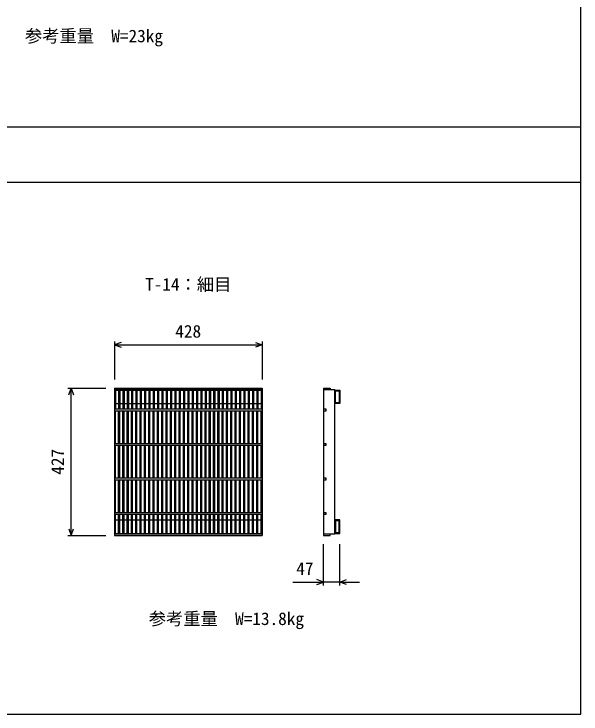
# Model space of a CAD drawing. Units: millimetres, scale not verified. Extents: x -12600 to 12600, y -8910 to 8910.
# Drawn here: x 227 to 1868, y -2073 to -46 of the extents above; entities that cross this region are included whole.
import ezdxf
from ezdxf.enums import TextEntityAlignment as Align

# ---------------------------------------------------------------- set-up
doc = ezdxf.new("R2010")
doc.units = ezdxf.units.MM
doc.header["$LTSCALE"] = 30
for name, color, linetype, lineweight in [('0-0_DIM', 7, 'Continuous', 25), ('0-2_HATCH', 6, 'Continuous', 25), ('0-6_TXT', 7, 'Continuous', 25)]:
    doc.layers.add(name, color=color, linetype=linetype, lineweight=lineweight)
doc.styles.add('ＭＳ ゴシック', font='')
doc.styles.get('ＭＳ ゴシック').set_extended_font_data('MS Gothic')

msp = doc.modelspace()

# ---------------------------------------------------------------- linework, layer by layer
at = {"layer": '0-0_DIM'}
for p, q in [((-4631.52, -373.43), (1868.48, -373.43)), ((-4631.52, -533.43), (1868.48, -533.43)), ((517.42, -994.47), (517.42, -1104.47)), ((517.42, -1004.47), (945.42, -1004.47)), ((945.42, -994.47), (945.42, -1104.47)), ((382.42, -1129.47), (492.42, -1129.47)), ((392.42, -1556.47), (392.42, -1129.47)), ((382.42, -1556.47), (492.42, -1556.47)), ((1123.44, -1701.47), (1123.44, -1581.47)), ((1170.44, -1701.47), (1170.44, -1581.47)), ((1034.28, -1691.47), (1123.44, -1691.47)), ((1170.44, -1691.47), (1123.44, -1691.47)), ((1170.44, -1691.47), (1227.5, -1691.47))]:
    msp.add_line(p, q, dxfattribs=at)
msp.add_lwpolyline([(-4631.52, -2073.43), (1868.48, -2073.43), (1868.48, 1926.57), (-4631.52, 1926.57)], close=True, dxfattribs=at)
for points in [[(536.87, -997.39), (517.42, -1004.47), (536.87, -1011.55)], [(925.96, -997.39), (945.42, -1004.47), (925.96, -1011.55)], [(385.33, -1148.93), (392.42, -1129.47), (399.5, -1148.93)], [(385.33, -1537.01), (392.42, -1556.47), (399.5, -1537.01)], [(1103.98, -1698.55), (1123.44, -1691.47), (1103.98, -1684.39)], [(1189.89, -1698.55), (1170.44, -1691.47), (1189.89, -1684.39)]]:
    msp.add_lwpolyline(points, dxfattribs=at)
at = {"layer": '0-2_HATCH'}
for p, q in [((517.42, -1129.47), (517.42, -1556.47)), ((517.42, -1129.47), (945.42, -1129.47)), ((517.42, -1133.97), (945.42, -1133.97)), ((520.42, -1133.97), (520.42, -1189.97)), ((529.92, -1133.97), (529.92, -1189.97)), ((532.92, -1133.97), (532.92, -1189.97)), ((542.42, -1133.97), (542.42, -1189.97)), ((545.42, -1133.97), (545.42, -1189.97)), ((554.92, -1133.97), (554.92, -1189.97)), ((557.92, -1133.97), (557.92, -1189.97)), ((567.42, -1133.97), (567.42, -1189.97)), ((570.42, -1133.97), (570.42, -1189.97)), ((579.92, -1133.97), (579.92, -1189.97)), ((582.92, -1133.97), (582.92, -1189.97)), ((592.42, -1133.97), (592.42, -1189.97)), ((595.42, -1133.97), (595.42, -1189.97)), ((604.92, -1133.97), (604.92, -1189.97)), ((607.92, -1133.97), (607.92, -1189.97)), ((617.42, -1133.97), (617.42, -1189.97)), ((620.42, -1133.97), (620.42, -1189.97)), ((629.92, -1133.97), (629.92, -1189.97)), ((632.92, -1133.97), (632.92, -1189.97)), ((642.42, -1133.97), (642.42, -1189.97)), ((645.42, -1133.97), (645.42, -1189.97)), ((654.92, -1133.97), (654.92, -1189.97)), ((657.92, -1133.97), (657.92, -1189.97)), ((667.42, -1133.97), (667.42, -1189.97)), ((670.42, -1133.97), (670.42, -1189.97)), ((679.92, -1133.97), (679.92, -1189.97)), ((682.92, -1133.97), (682.92, -1189.97)), ((692.42, -1133.97), (692.42, -1189.97)), ((695.42, -1133.97), (695.42, -1189.97)), ((704.92, -1133.97), (704.92, -1189.97)), ((707.92, -1133.97), (707.92, -1189.97)), ((717.42, -1133.97), (717.42, -1189.97)), ((720.42, -1133.97), (720.42, -1189.97)), ((729.92, -1133.97), (729.92, -1189.97)), ((732.92, -1133.97), (732.92, -1189.97)), ((742.42, -1133.97), (742.42, -1189.97)), ((745.42, -1133.97), (745.42, -1189.97)), ((754.92, -1133.97), (754.92, -1189.97)), ((757.92, -1133.97), (757.92, -1189.97)), ((767.42, -1133.97), (767.42, -1189.97)), ((770.42, -1133.97), (770.42, -1189.97)), ((779.92, -1133.97), (779.92, -1189.97)), ((782.92, -1133.97), (782.92, -1189.97)), ((792.42, -1133.97), (792.42, -1189.97)), ((795.42, -1133.97), (795.42, -1189.97)), ((804.92, -1133.97), (804.92, -1189.97)), ((807.92, -1133.97), (807.92, -1189.97)), ((817.42, -1133.97), (817.42, -1189.97)), ((820.42, -1133.97), (820.42, -1189.97)), ((829.92, -1133.97), (829.92, -1189.97)), ((832.92, -1133.97), (832.92, -1189.97)), ((842.42, -1133.97), (842.42, -1189.97)), ((845.42, -1133.97), (845.42, -1189.97)), ((854.92, -1133.97), (854.92, -1189.97)), ((857.92, -1133.97), (857.92, -1189.97)), ((867.42, -1133.97), (867.42, -1189.97)), ((870.42, -1133.97), (870.42, -1189.97)), ((879.92, -1133.97), (879.92, -1189.97)), ((882.92, -1133.97), (882.92, -1189.97)), ((892.42, -1133.97), (892.42, -1189.97)), ((895.42, -1133.97), (895.42, -1189.97)), ((904.92, -1133.97), (904.92, -1189.97)), ((907.92, -1133.97), (907.92, -1189.97)), ((917.42, -1133.97), (917.42, -1189.97)), ((920.42, -1133.97), (920.42, -1189.97)), ((929.92, -1133.97), (929.92, -1189.97)), ((932.92, -1133.97), (932.92, -1189.97)), ((942.42, -1133.97), (942.42, -1189.97)), ((945.42, -1129.47), (945.42, -1556.47)), ((1123.44, -1129.47), (1123.44, -1556.47)), ((1123.44, -1133.97), (1155.44, -1133.97)), ((1155.44, -1551.97), (1155.44, -1133.97)), ((520.42, -1135.47), (529.92, -1135.47)), ((532.92, -1135.47), (542.42, -1135.47)), ((545.42, -1135.47), (554.92, -1135.47)), ((557.92, -1135.47), (567.42, -1135.47)), ((570.42, -1135.47), (579.92, -1135.47)), ((582.92, -1135.47), (592.42, -1135.47)), ((595.42, -1135.47), (604.92, -1135.47)), ((607.92, -1135.47), (617.42, -1135.47)), ((620.42, -1135.47), (629.92, -1135.47)), ((632.92, -1135.47), (642.42, -1135.47)), ((645.42, -1135.47), (654.92, -1135.47)), ((657.92, -1135.47), (667.42, -1135.47)), ((670.42, -1135.47), (679.92, -1135.47)), ((682.92, -1135.47), (692.42, -1135.47)), ((695.42, -1135.47), (704.92, -1135.47)), ((707.92, -1135.47), (717.42, -1135.47)), ((720.42, -1135.47), (729.92, -1135.47)), ((732.92, -1135.47), (742.42, -1135.47)), ((745.42, -1135.47), (754.92, -1135.47)), ((757.92, -1135.47), (767.42, -1135.47)), ((770.42, -1135.47), (779.92, -1135.47)), ((782.92, -1135.47), (792.42, -1135.47)), ((795.42, -1135.47), (804.92, -1135.47)), ((807.92, -1135.47), (817.42, -1135.47)), ((820.42, -1135.47), (829.92, -1135.47)), ((832.92, -1135.47), (842.42, -1135.47)), ((845.42, -1135.47), (854.92, -1135.47)), ((857.92, -1135.47), (867.42, -1135.47)), ((870.42, -1135.47), (879.92, -1135.47)), ((882.92, -1135.47), (892.42, -1135.47)), ((895.42, -1135.47), (904.92, -1135.47)), ((907.92, -1135.47), (917.42, -1135.47)), ((920.42, -1135.47), (929.92, -1135.47)), ((932.92, -1135.47), (942.42, -1135.47)), ((520.42, -1174.47), (529.92, -1174.47)), ((532.92, -1174.47), (542.42, -1174.47)), ((545.42, -1174.47), (554.92, -1174.47)), ((557.92, -1174.47), (567.42, -1174.47)), ((570.42, -1174.47), (579.92, -1174.47)), ((582.92, -1174.47), (592.42, -1174.47)), ((595.42, -1174.47), (604.92, -1174.47)), ((607.92, -1174.47), (617.42, -1174.47)), ((620.42, -1174.47), (629.92, -1174.47)), ((632.92, -1174.47), (642.42, -1174.47)), ((645.42, -1174.47), (654.92, -1174.47)), ((657.92, -1174.47), (667.42, -1174.47)), ((670.42, -1174.47), (679.92, -1174.47)), ((682.92, -1174.47), (692.42, -1174.47)), ((695.42, -1174.47), (704.92, -1174.47)), ((707.92, -1174.47), (717.42, -1174.47)), ((720.42, -1174.47), (729.92, -1174.47)), ((732.92, -1174.47), (742.42, -1174.47)), ((745.42, -1174.47), (754.92, -1174.47)), ((757.92, -1174.47), (767.42, -1174.47)), ((770.42, -1174.47), (779.92, -1174.47)), ((782.92, -1174.47), (792.42, -1174.47)), ((795.42, -1174.47), (804.92, -1174.47)), ((807.92, -1174.47), (817.42, -1174.47)), ((820.42, -1174.47), (829.92, -1174.47)), ((832.92, -1174.47), (842.42, -1174.47)), ((845.42, -1174.47), (854.92, -1174.47)), ((857.92, -1174.47), (867.42, -1174.47)), ((870.42, -1174.47), (879.92, -1174.47)), ((882.92, -1174.47), (892.42, -1174.47)), ((895.42, -1174.47), (904.92, -1174.47)), ((907.92, -1174.47), (917.42, -1174.47)), ((920.42, -1174.47), (929.92, -1174.47)), ((932.92, -1174.47), (942.42, -1174.47)), ((517.42, -1189.97), (945.42, -1189.97)), ((945.42, -1195.97), (517.42, -1195.97)), ((520.42, -1289.97), (520.42, -1195.97)), ((529.92, -1289.97), (529.92, -1195.97)), ((532.92, -1289.97), (532.92, -1195.97)), ((542.42, -1289.97), (542.42, -1195.97)), ((545.42, -1289.97), (545.42, -1195.97)), ((554.92, -1289.97), (554.92, -1195.97)), ((557.92, -1289.97), (557.92, -1195.97)), ((567.42, -1289.97), (567.42, -1195.97)), ((570.42, -1289.97), (570.42, -1195.97)), ((579.92, -1289.97), (579.92, -1195.97)), ((582.92, -1289.97), (582.92, -1195.97)), ((592.42, -1289.97), (592.42, -1195.97)), ((595.42, -1289.97), (595.42, -1195.97)), ((604.92, -1289.97), (604.92, -1195.97)), ((607.92, -1289.97), (607.92, -1195.97)), ((617.42, -1289.97), (617.42, -1195.97)), ((620.42, -1289.97), (620.42, -1195.97)), ((629.92, -1289.97), (629.92, -1195.97)), ((632.92, -1289.97), (632.92, -1195.97)), ((642.42, -1289.97), (642.42, -1195.97)), ((645.42, -1289.97), (645.42, -1195.97)), ((654.92, -1289.97), (654.92, -1195.97)), ((657.92, -1289.97), (657.92, -1195.97)), ((667.42, -1289.97), (667.42, -1195.97)), ((670.42, -1289.97), (670.42, -1195.97)), ((679.92, -1289.97), (679.92, -1195.97)), ((682.92, -1289.97), (682.92, -1195.97)), ((692.42, -1289.97), (692.42, -1195.97)), ((695.42, -1289.97), (695.42, -1195.97)), ((704.92, -1289.97), (704.92, -1195.97)), ((707.92, -1289.97), (707.92, -1195.97)), ((717.42, -1289.97), (717.42, -1195.97)), ((720.42, -1289.97), (720.42, -1195.97)), ((729.92, -1289.97), (729.92, -1195.97)), ((732.92, -1289.97), (732.92, -1195.97)), ((742.42, -1289.97), (742.42, -1195.97)), ((745.42, -1289.97), (745.42, -1195.97)), ((754.92, -1289.97), (754.92, -1195.97)), ((757.92, -1289.97), (757.92, -1195.97)), ((767.42, -1289.97), (767.42, -1195.97)), ((770.42, -1289.97), (770.42, -1195.97)), ((779.92, -1289.97), (779.92, -1195.97)), ((782.92, -1289.97), (782.92, -1195.97)), ((792.42, -1289.97), (792.42, -1195.97)), ((795.42, -1289.97), (795.42, -1195.97)), ((804.92, -1289.97), (804.92, -1195.97)), ((807.92, -1289.97), (807.92, -1195.97)), ((817.42, -1289.97), (817.42, -1195.97)), ((820.42, -1289.97), (820.42, -1195.97)), ((829.92, -1289.97), (829.92, -1195.97)), ((832.92, -1289.97), (832.92, -1195.97)), ((842.42, -1289.97), (842.42, -1195.97)), ((845.42, -1289.97), (845.42, -1195.97)), ((854.92, -1289.97), (854.92, -1195.97)), ((857.92, -1289.97), (857.92, -1195.97)), ((867.42, -1289.97), (867.42, -1195.97)), ((870.42, -1289.97), (870.42, -1195.97)), ((879.92, -1289.97), (879.92, -1195.97)), ((882.92, -1289.97), (882.92, -1195.97)), ((892.42, -1289.97), (892.42, -1195.97)), ((895.42, -1289.97), (895.42, -1195.97)), ((904.92, -1289.97), (904.92, -1195.97)), ((907.92, -1289.97), (907.92, -1195.97)), ((917.42, -1289.97), (917.42, -1195.97)), ((920.42, -1289.97), (920.42, -1195.97)), ((929.92, -1289.97), (929.92, -1195.97)), ((932.92, -1289.97), (932.92, -1195.97)), ((942.42, -1289.97), (942.42, -1195.97)), ((517.42, -1289.97), (945.42, -1289.97)), ((945.42, -1295.97), (517.42, -1295.97)), ((520.42, -1389.97), (520.42, -1295.97)), ((529.92, -1389.97), (529.92, -1295.97)), ((532.92, -1389.97), (532.92, -1295.97)), ((542.42, -1389.97), (542.42, -1295.97)), ((545.42, -1389.97), (545.42, -1295.97)), ((554.92, -1389.97), (554.92, -1295.97)), ((557.92, -1389.97), (557.92, -1295.97)), ((567.42, -1389.97), (567.42, -1295.97)), ((570.42, -1389.97), (570.42, -1295.97)), ((579.92, -1389.97), (579.92, -1295.97)), ((582.92, -1389.97), (582.92, -1295.97)), ((592.42, -1389.97), (592.42, -1295.97)), ((595.42, -1389.97), (595.42, -1295.97)), ((604.92, -1389.97), (604.92, -1295.97)), ((607.92, -1389.97), (607.92, -1295.97)), ((617.42, -1389.97), (617.42, -1295.97)), ((620.42, -1389.97), (620.42, -1295.97)), ((629.92, -1389.97), (629.92, -1295.97)), ((632.92, -1389.97), (632.92, -1295.97)), ((642.42, -1389.97), (642.42, -1295.97)), ((645.42, -1389.97), (645.42, -1295.97)), ((654.92, -1389.97), (654.92, -1295.97)), ((657.92, -1389.97), (657.92, -1295.97)), ((667.42, -1389.97), (667.42, -1295.97)), ((670.42, -1389.97), (670.42, -1295.97)), ((679.92, -1389.97), (679.92, -1295.97)), ((682.92, -1389.97), (682.92, -1295.97)), ((692.42, -1389.97), (692.42, -1295.97)), ((695.42, -1389.97), (695.42, -1295.97)), ((704.92, -1389.97), (704.92, -1295.97)), ((707.92, -1389.97), (707.92, -1295.97)), ((717.42, -1389.97), (717.42, -1295.97)), ((720.42, -1389.97), (720.42, -1295.97)), ((729.92, -1389.97), (729.92, -1295.97)), ((732.92, -1389.97), (732.92, -1295.97)), ((742.42, -1389.97), (742.42, -1295.97)), ((745.42, -1389.97), (745.42, -1295.97)), ((754.92, -1389.97), (754.92, -1295.97)), ((757.92, -1389.97), (757.92, -1295.97)), ((767.42, -1389.97), (767.42, -1295.97)), ((770.42, -1389.97), (770.42, -1295.97)), ((779.92, -1389.97), (779.92, -1295.97)), ((782.92, -1389.97), (782.92, -1295.97)), ((792.42, -1389.97), (792.42, -1295.97)), ((795.42, -1389.97), (795.42, -1295.97)), ((804.92, -1389.97), (804.92, -1295.97)), ((807.92, -1389.97), (807.92, -1295.97)), ((817.42, -1389.97), (817.42, -1295.97)), ((820.42, -1389.97), (820.42, -1295.97)), ((829.92, -1389.97), (829.92, -1295.97)), ((832.92, -1389.97), (832.92, -1295.97)), ((842.42, -1389.97), (842.42, -1295.97)), ((845.42, -1389.97), (845.42, -1295.97)), ((854.92, -1389.97), (854.92, -1295.97)), ((857.92, -1389.97), (857.92, -1295.97)), ((867.42, -1389.97), (867.42, -1295.97)), ((870.42, -1389.97), (870.42, -1295.97)), ((879.92, -1389.97), (879.92, -1295.97)), ((882.92, -1389.97), (882.92, -1295.97)), ((892.42, -1389.97), (892.42, -1295.97)), ((895.42, -1389.97), (895.42, -1295.97)), ((904.92, -1389.97), (904.92, -1295.97)), ((907.92, -1389.97), (907.92, -1295.97)), ((917.42, -1389.97), (917.42, -1295.97)), ((920.42, -1389.97), (920.42, -1295.97)), ((929.92, -1389.97), (929.92, -1295.97)), ((932.92, -1389.97), (932.92, -1295.97)), ((942.42, -1389.97), (942.42, -1295.97)), ((517.42, -1389.97), (945.42, -1389.97)), ((945.42, -1395.97), (517.42, -1395.97)), ((520.42, -1489.97), (520.42, -1395.97)), ((529.92, -1489.97), (529.92, -1395.97)), ((532.92, -1489.97), (532.92, -1395.97)), ((542.42, -1489.97), (542.42, -1395.97)), ((545.42, -1489.97), (545.42, -1395.97)), ((554.92, -1489.97), (554.92, -1395.97)), ((557.92, -1489.97), (557.92, -1395.97)), ((567.42, -1489.97), (567.42, -1395.97)), ((570.42, -1489.97), (570.42, -1395.97)), ((579.92, -1489.97), (579.92, -1395.97)), ((582.92, -1489.97), (582.92, -1395.97)), ((592.42, -1489.97), (592.42, -1395.97)), ((595.42, -1489.97), (595.42, -1395.97)), ((604.92, -1489.97), (604.92, -1395.97)), ((607.92, -1489.97), (607.92, -1395.97)), ((617.42, -1489.97), (617.42, -1395.97)), ((620.42, -1489.97), (620.42, -1395.97)), ((629.92, -1489.97), (629.92, -1395.97)), ((632.92, -1489.97), (632.92, -1395.97)), ((642.42, -1489.97), (642.42, -1395.97)), ((645.42, -1489.97), (645.42, -1395.97)), ((654.92, -1489.97), (654.92, -1395.97)), ((657.92, -1489.97), (657.92, -1395.97)), ((667.42, -1489.97), (667.42, -1395.97)), ((670.42, -1489.97), (670.42, -1395.97)), ((679.92, -1489.97), (679.92, -1395.97)), ((682.92, -1489.97), (682.92, -1395.97)), ((692.42, -1489.97), (692.42, -1395.97)), ((695.42, -1489.97), (695.42, -1395.97)), ((704.92, -1489.97), (704.92, -1395.97)), ((707.92, -1489.97), (707.92, -1395.97)), ((717.42, -1489.97), (717.42, -1395.97)), ((720.42, -1489.97), (720.42, -1395.97)), ((729.92, -1489.97), (729.92, -1395.97)), ((732.92, -1489.97), (732.92, -1395.97)), ((742.42, -1489.97), (742.42, -1395.97)), ((745.42, -1489.97), (745.42, -1395.97)), ((754.92, -1489.97), (754.92, -1395.97)), ((757.92, -1489.97), (757.92, -1395.97)), ((767.42, -1489.97), (767.42, -1395.97)), ((770.42, -1489.97), (770.42, -1395.97)), ((779.92, -1489.97), (779.92, -1395.97)), ((782.92, -1489.97), (782.92, -1395.97)), ((792.42, -1489.97), (792.42, -1395.97)), ((795.42, -1489.97), (795.42, -1395.97)), ((804.92, -1489.97), (804.92, -1395.97)), ((807.92, -1489.97), (807.92, -1395.97)), ((817.42, -1489.97), (817.42, -1395.97)), ((820.42, -1489.97), (820.42, -1395.97)), ((829.92, -1489.97), (829.92, -1395.97)), ((832.92, -1489.97), (832.92, -1395.97)), ((842.42, -1489.97), (842.42, -1395.97)), ((845.42, -1489.97), (845.42, -1395.97)), ((854.92, -1489.97), (854.92, -1395.97)), ((857.92, -1489.97), (857.92, -1395.97)), ((867.42, -1489.97), (867.42, -1395.97)), ((870.42, -1489.97), (870.42, -1395.97)), ((879.92, -1489.97), (879.92, -1395.97)), ((882.92, -1489.97), (882.92, -1395.97)), ((892.42, -1489.97), (892.42, -1395.97)), ((895.42, -1489.97), (895.42, -1395.97)), ((904.92, -1489.97), (904.92, -1395.97)), ((907.92, -1489.97), (907.92, -1395.97)), ((917.42, -1489.97), (917.42, -1395.97)), ((920.42, -1489.97), (920.42, -1395.97)), ((929.92, -1489.97), (929.92, -1395.97)), ((932.92, -1489.97), (932.92, -1395.97)), ((942.42, -1489.97), (942.42, -1395.97)), ((517.42, -1489.97), (945.42, -1489.97)), ((945.42, -1495.97), (517.42, -1495.97)), ((520.42, -1551.97), (520.42, -1495.97)), ((529.92, -1551.97), (529.92, -1495.97)), ((532.92, -1551.97), (532.92, -1495.97)), ((542.42, -1551.97), (542.42, -1495.97)), ((545.42, -1551.97), (545.42, -1495.97)), ((554.92, -1551.97), (554.92, -1495.97)), ((557.92, -1551.97), (557.92, -1495.97)), ((567.42, -1551.97), (567.42, -1495.97)), ((570.42, -1551.97), (570.42, -1495.97)), ((579.92, -1551.97), (579.92, -1495.97)), ((582.92, -1551.97), (582.92, -1495.97)), ((592.42, -1551.97), (592.42, -1495.97)), ((595.42, -1551.97), (595.42, -1495.97)), ((604.92, -1551.97), (604.92, -1495.97)), ((607.92, -1551.97), (607.92, -1495.97)), ((617.42, -1551.97), (617.42, -1495.97)), ((620.42, -1551.97), (620.42, -1495.97)), ((629.92, -1551.97), (629.92, -1495.97)), ((632.92, -1551.97), (632.92, -1495.97)), ((642.42, -1551.97), (642.42, -1495.97)), ((645.42, -1551.97), (645.42, -1495.97)), ((654.92, -1551.97), (654.92, -1495.97)), ((657.92, -1551.97), (657.92, -1495.97)), ((667.42, -1551.97), (667.42, -1495.97)), ((670.42, -1551.97), (670.42, -1495.97)), ((679.92, -1551.97), (679.92, -1495.97)), ((682.92, -1551.97), (682.92, -1495.97)), ((692.42, -1551.97), (692.42, -1495.97)), ((695.42, -1551.97), (695.42, -1495.97)), ((704.92, -1551.97), (704.92, -1495.97)), ((707.92, -1551.97), (707.92, -1495.97)), ((717.42, -1551.97), (717.42, -1495.97)), ((720.42, -1551.97), (720.42, -1495.97)), ((729.92, -1551.97), (729.92, -1495.97)), ((732.92, -1551.97), (732.92, -1495.97)), ((742.42, -1551.97), (742.42, -1495.97)), ((745.42, -1551.97), (745.42, -1495.97)), ((754.92, -1551.97), (754.92, -1495.97)), ((757.92, -1551.97), (757.92, -1495.97)), ((767.42, -1551.97), (767.42, -1495.97)), ((770.42, -1551.97), (770.42, -1495.97)), ((779.92, -1551.97), (779.92, -1495.97)), ((782.92, -1551.97), (782.92, -1495.97)), ((792.42, -1551.97), (792.42, -1495.97)), ((795.42, -1551.97), (795.42, -1495.97)), ((804.92, -1551.97), (804.92, -1495.97)), ((807.92, -1551.97), (807.92, -1495.97)), ((817.42, -1551.97), (817.42, -1495.97)), ((820.42, -1551.97), (820.42, -1495.97)), ((829.92, -1551.97), (829.92, -1495.97)), ((832.92, -1551.97), (832.92, -1495.97)), ((842.42, -1551.97), (842.42, -1495.97)), ((845.42, -1551.97), (845.42, -1495.97)), ((854.92, -1551.97), (854.92, -1495.97)), ((857.92, -1551.97), (857.92, -1495.97)), ((867.42, -1551.97), (867.42, -1495.97)), ((870.42, -1551.97), (870.42, -1495.97)), ((879.92, -1551.97), (879.92, -1495.97)), ((882.92, -1551.97), (882.92, -1495.97)), ((892.42, -1551.97), (892.42, -1495.97)), ((895.42, -1551.97), (895.42, -1495.97)), ((904.92, -1551.97), (904.92, -1495.97)), ((907.92, -1551.97), (907.92, -1495.97)), ((917.42, -1551.97), (917.42, -1495.97)), ((920.42, -1551.97), (920.42, -1495.97)), ((929.92, -1551.97), (929.92, -1495.97)), ((932.92, -1551.97), (932.92, -1495.97)), ((942.42, -1551.97), (942.42, -1495.97)), ((520.42, -1511.47), (529.92, -1511.47)), ((532.92, -1511.47), (542.42, -1511.47)), ((545.42, -1511.47), (554.92, -1511.47)), ((557.92, -1511.47), (567.42, -1511.47)), ((570.42, -1511.47), (579.92, -1511.47)), ((582.92, -1511.47), (592.42, -1511.47)), ((595.42, -1511.47), (604.92, -1511.47)), ((607.92, -1511.47), (617.42, -1511.47)), ((620.42, -1511.47), (629.92, -1511.47)), ((632.92, -1511.47), (642.42, -1511.47)), ((645.42, -1511.47), (654.92, -1511.47)), ((657.92, -1511.47), (667.42, -1511.47)), ((670.42, -1511.47), (679.92, -1511.47)), ((682.92, -1511.47), (692.42, -1511.47)), ((695.42, -1511.47), (704.92, -1511.47)), ((707.92, -1511.47), (717.42, -1511.47)), ((720.42, -1511.47), (729.92, -1511.47)), ((732.92, -1511.47), (742.42, -1511.47)), ((745.42, -1511.47), (754.92, -1511.47)), ((757.92, -1511.47), (767.42, -1511.47)), ((770.42, -1511.47), (779.92, -1511.47)), ((782.92, -1511.47), (792.42, -1511.47)), ((795.42, -1511.47), (804.92, -1511.47)), ((807.92, -1511.47), (817.42, -1511.47)), ((820.42, -1511.47), (829.92, -1511.47)), ((832.92, -1511.47), (842.42, -1511.47)), ((845.42, -1511.47), (854.92, -1511.47)), ((857.92, -1511.47), (867.42, -1511.47)), ((870.42, -1511.47), (879.92, -1511.47)), ((882.92, -1511.47), (892.42, -1511.47)), ((895.42, -1511.47), (904.92, -1511.47)), ((907.92, -1511.47), (917.42, -1511.47)), ((920.42, -1511.47), (929.92, -1511.47)), ((932.92, -1511.47), (942.42, -1511.47)), ((517.42, -1551.97), (945.42, -1551.97)), ((517.42, -1556.47), (945.42, -1556.47)), ((520.42, -1550.47), (529.92, -1550.47)), ((532.92, -1550.47), (542.42, -1550.47)), ((545.42, -1550.47), (554.92, -1550.47)), ((557.92, -1550.47), (567.42, -1550.47)), ((570.42, -1550.47), (579.92, -1550.47)), ((582.92, -1550.47), (592.42, -1550.47)), ((595.42, -1550.47), (604.92, -1550.47)), ((607.92, -1550.47), (617.42, -1550.47)), ((620.42, -1550.47), (629.92, -1550.47)), ((632.92, -1550.47), (642.42, -1550.47)), ((645.42, -1550.47), (654.92, -1550.47)), ((657.92, -1550.47), (667.42, -1550.47)), ((670.42, -1550.47), (679.92, -1550.47)), ((682.92, -1550.47), (692.42, -1550.47)), ((695.42, -1550.47), (704.92, -1550.47)), ((707.92, -1550.47), (717.42, -1550.47)), ((720.42, -1550.47), (729.92, -1550.47)), ((732.92, -1550.47), (742.42, -1550.47)), ((745.42, -1550.47), (754.92, -1550.47)), ((757.92, -1550.47), (767.42, -1550.47)), ((770.42, -1550.47), (779.92, -1550.47)), ((782.92, -1550.47), (792.42, -1550.47)), ((795.42, -1550.47), (804.92, -1550.47)), ((807.92, -1550.47), (817.42, -1550.47)), ((820.42, -1550.47), (829.92, -1550.47)), ((832.92, -1550.47), (842.42, -1550.47)), ((845.42, -1550.47), (854.92, -1550.47)), ((857.92, -1550.47), (867.42, -1550.47)), ((870.42, -1550.47), (879.92, -1550.47)), ((882.92, -1550.47), (892.42, -1550.47)), ((895.42, -1550.47), (904.92, -1550.47)), ((907.92, -1550.47), (917.42, -1550.47)), ((920.42, -1550.47), (929.92, -1550.47)), ((932.92, -1550.47), (942.42, -1550.47)), ((1123.44, -1551.97), (1155.44, -1551.97))]:
    msp.add_line(p, q, dxfattribs=at)
for points in [[(1123.44, -1129.47), (1142.44, -1129.47), (1142.44, -1133.97)], [(1123.44, -1189.97), (1129.44, -1189.97), (1129.44, -1195.97), (1123.44, -1195.97)], [(1123.44, -1289.97), (1129.44, -1289.97), (1129.44, -1295.97), (1123.44, -1295.97)], [(1123.44, -1389.97), (1129.44, -1389.97), (1129.44, -1395.97), (1123.44, -1395.97)], [(1123.44, -1489.97), (1129.44, -1489.97), (1129.44, -1495.97), (1123.44, -1495.97)], [(1123.44, -1556.47), (1142.44, -1556.47), (1142.44, -1551.97)]]:
    msp.add_lwpolyline(points, dxfattribs=at)
for points in [[(1155.44, -1135.47), (1170.44, -1135.47), (1170.44, -1174.47), (1155.44, -1174.47)], [(1157.74, -1137.77), (1168.14, -1137.77), (1168.14, -1172.17), (1157.74, -1172.17)], [(1155.44, -1550.47), (1170.44, -1550.47), (1170.44, -1511.47), (1155.44, -1511.47)], [(1157.74, -1548.17), (1168.14, -1548.17), (1168.14, -1513.77), (1157.74, -1513.77)]]:
    msp.add_lwpolyline(points, close=True, dxfattribs=at)

# ---------------------------------------------------------------- texts
at = {"layer": '0-0_DIM', "style": 'ＭＳ ゴシック'}
for s, p in [('参考重量\u3000W=23kg', (258.58, -139.27)), ('428', (693.92, -994.47)), ('47', (1044.16, -1681.47)), ('参考重量\u3000W=13.8kg', (617.05, -1826.78))]:
    msp.add_text(s, height=36.66, dxfattribs=at).set_placement(p, align=Align.BOTTOM_LEFT)
msp.add_text('427', height=36.66, rotation=90, dxfattribs=at).set_placement((382.42, -1380.47), align=Align.BOTTOM_LEFT)
at = {"layer": '0-6_TXT', "style": 'ＭＳ ゴシック'}
msp.add_text('T-14：細目', height=36.66, dxfattribs=at).set_placement((606.42, -858.61), align=Align.BOTTOM_LEFT)

doc.saveas('drawing.dxf')
